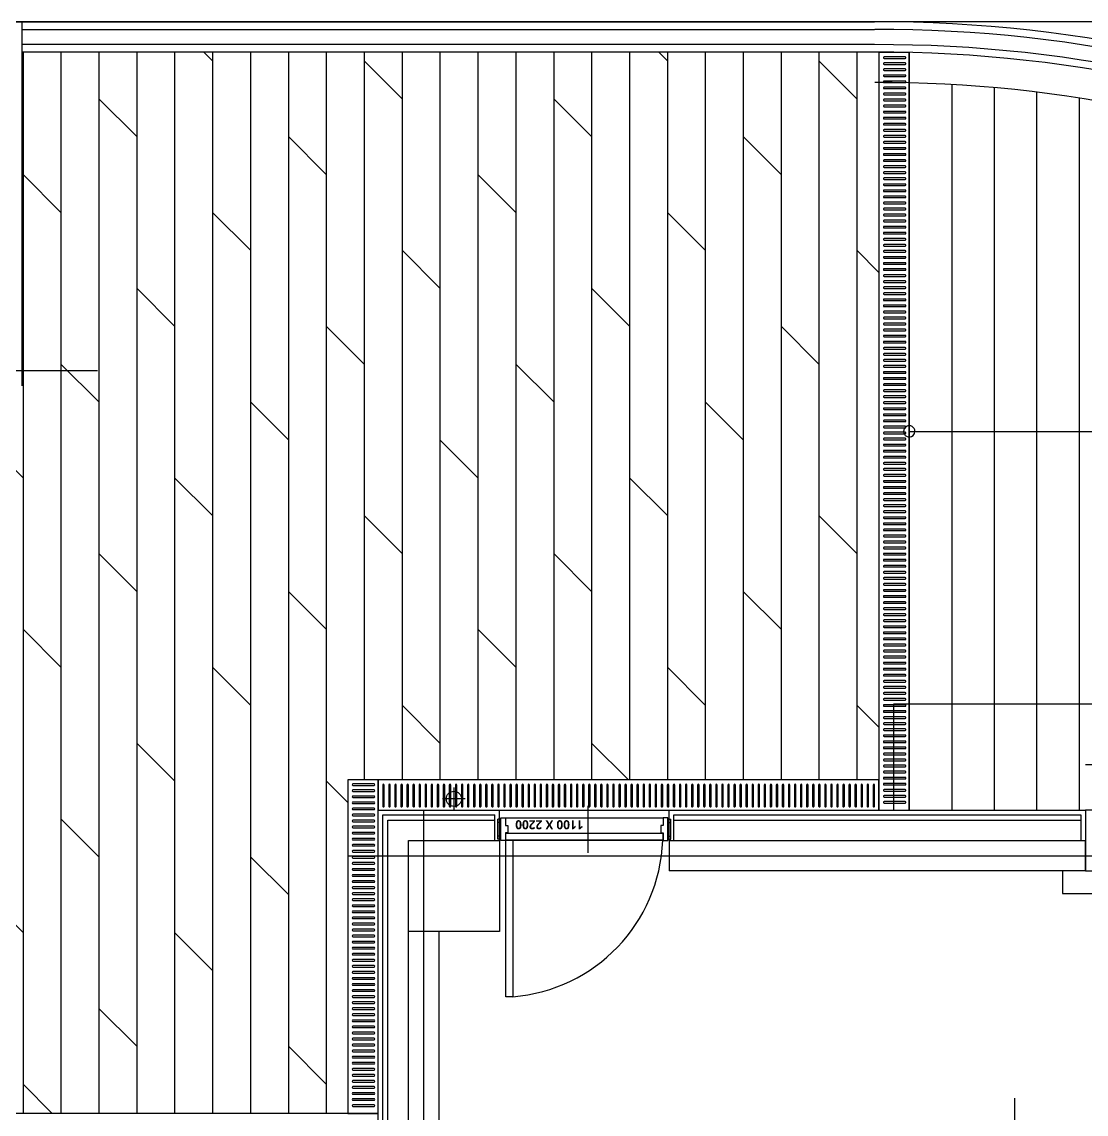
# Model space of a CAD drawing. Header units: millimetres. Extents: x 0 to 356400, y 0 to 68257.
# Drawn here: x 21798.2 to 22079, y 7029.7 to 7317.9 of the extents above; entities that cross this region are included whole.
import ezdxf
from ezdxf.enums import TextEntityAlignment as Align

# ---------------------------------------------------------------- set-up
doc = ezdxf.new("R2010")
doc.units = ezdxf.units.MM
doc.header["$LTSCALE"] = 75
doc.layers.add('8', color=8, linetype='Continuous')
doc.styles.add('SHP-나눔bo', font='')
doc.styles.get('SHP-나눔bo').set_extended_font_data('NanumGothic', bold=True)

# ---------------------------------------------------------------- blocks, each defined once
blk = doc.blocks.new('G$C7369CDF7')
at = {"layer": '8'}
for p, q in [((1230.3, 85650), (1230.3, 9550)), ((5730.3, 55550), (5730.3, 49150)), ((6730.3, 45550), (6730.3, 55050)), ((6130.3, 54050), (6130.3, 50415)), ((6430.3, 54050), (6430.3, 50415)), ((6830.3, 50415), (6830.3, 54050)), ((6980.3, 50265), (6980.3, 54050)), ((3931.5, 49253.4), (3931.5, 52893.4)), ((1732.7, 50373.4), (6430.3, 50373.4)), ((6430.3, 50415), (6630.3, 50415)), ((6430.3, 47670), (6430.3, 50415)), ((6460.3, 50385), (6630.3, 50385)), ((6460.3, 47700), (6460.3, 50385)), ((6495.3, 47700), (6495.3, 50385)), ((6630.3, 49350), (6630.3, 50415)), ((6630.3, 50415), (6830.3, 50415)), ((6830.3, 50415), (6630.3, 50415)), ((6830.3, 50415), (6830.3, 47670)), ((6830.3, 50265), (6980.3, 50265)), ((1693.8, 50093.4), (6430.3, 50093.4)), ((15030.3, 49950), (8330.3, 49950)), ((1664.2, 49813.4), (6430.3, 49813.4)), ((1643.9, 49533.4), (6430.3, 49533.4)), ((6630.3, 47670), (6630.3, 49350)), ((1432.6, 49253.4), (1430.3, 49053.4)), ((1432.6, 49253.4), (1430.3, 49053.4)), ((1432.6, 49253.4), (1430.3, 49053.4)), ((1430.3, 49053.4), (1432.6, 49253.4)), ((1432.6, 49253.4), (6430.3, 49253.4)), ((6430.3, 49253.4), (1432.6, 49253.4)), ((6430.3, 49253.4), (1432.6, 49253.4)), ((1461.1, 49226.2), (1461.1, 49087.4)), ((1471.1, 49087.4), (1471.1, 49226.2)), ((1501.1, 49226.2), (1501.1, 49087.4)), ((1511.1, 49087.4), (1511.1, 49226.2)), ((1541, 49226.2), (1541, 49087.4)), ((1551, 49087.4), (1551, 49226.2)), ((1580.9, 49226.2), (1580.9, 49087.4)), ((1590.9, 49087.4), (1590.9, 49226.2)), ((1620.9, 49226.2), (1620.9, 49087.4)), ((1630.9, 49087.4), (1630.9, 49226.2)), ((1660.8, 49226.2), (1660.8, 49087.4)), ((1670.8, 49087.4), (1670.8, 49226.2)), ((1700.8, 49226.2), (1700.8, 49087.4)), ((1710.8, 49087.4), (1710.8, 49226.2)), ((1740.7, 49226.2), (1740.7, 49087.4)), ((1750.7, 49087.4), (1750.7, 49226.2)), ((1780.6, 49226.2), (1780.6, 49087.4)), ((1790.6, 49087.4), (1790.6, 49226.2)), ((1820.6, 49226.2), (1820.6, 49087.4)), ((1830.6, 49087.4), (1830.6, 49226.2)), ((1860.5, 49226.2), (1860.5, 49087.4)), ((1870.5, 49087.4), (1870.5, 49226.2)), ((1900.4, 49226.2), (1900.4, 49087.4)), ((1910.4, 49087.4), (1910.4, 49226.2)), ((1940.4, 49226.2), (1940.4, 49087.4)), ((1950.4, 49087.4), (1950.4, 49226.2)), ((1980.3, 49226.2), (1980.3, 49087.4)), ((1990.3, 49087.4), (1990.3, 49226.2)), ((2020.2, 49226.2), (2020.2, 49087.4)), ((2030.2, 49087.4), (2030.2, 49226.2)), ((2060.2, 49226.2), (2060.2, 49087.4)), ((2070.2, 49087.4), (2070.2, 49226.2)), ((2100.1, 49226.2), (2100.1, 49087.4)), ((2110.1, 49087.4), (2110.1, 49226.2)), ((2140.1, 49226.2), (2140.1, 49087.4)), ((2150.1, 49087.4), (2150.1, 49226.2)), ((2180, 49226.2), (2180, 49087.4)), ((2190, 49087.4), (2190, 49226.2)), ((2219.9, 49226.2), (2219.9, 49087.4)), ((2229.9, 49087.4), (2229.9, 49226.2)), ((2259.9, 49226.2), (2259.9, 49087.4)), ((2269.9, 49087.4), (2269.9, 49226.2)), ((2299.8, 49226.2), (2299.8, 49087.4)), ((2309.8, 49087.4), (2309.8, 49226.2)), ((2339.7, 49226.2), (2339.7, 49087.4)), ((2349.7, 49087.4), (2349.7, 49226.2)), ((2379.7, 49226.2), (2379.7, 49087.4)), ((2389.7, 49087.4), (2389.7, 49226.2)), ((2419.6, 49226.2), (2419.6, 49087.4)), ((2429.6, 49087.4), (2429.6, 49226.2)), ((2459.6, 49226.2), (2459.6, 49087.4)), ((2469.6, 49087.4), (2469.6, 49226.2)), ((2499.5, 49226.2), (2499.5, 49087.4)), ((2509.5, 49087.4), (2509.5, 49226.2)), ((2539.4, 49226.2), (2539.4, 49087.4)), ((2549.4, 49087.4), (2549.4, 49226.2)), ((2579.4, 49226.2), (2579.4, 49087.4)), ((2589.4, 49087.4), (2589.4, 49226.2)), ((2619.3, 49226.2), (2619.3, 49087.4)), ((2629.3, 49087.4), (2629.3, 49226.2)), ((2659.2, 49226.2), (2659.2, 49087.4)), ((2669.2, 49087.4), (2669.2, 49226.2)), ((2699.2, 49226.2), (2699.2, 49087.4)), ((2709.2, 49087.4), (2709.2, 49226.2)), ((2739.1, 49226.2), (2739.1, 49087.4)), ((2749.1, 49087.4), (2749.1, 49226.2)), ((2779.1, 49226.2), (2779.1, 49087.4)), ((2789.1, 49087.4), (2789.1, 49226.2)), ((2819, 49226.2), (2819, 49087.4)), ((2829, 49087.4), (2829, 49226.2)), ((2858.9, 49226.2), (2858.9, 49087.4)), ((2868.9, 49087.4), (2868.9, 49226.2)), ((2898.9, 49226.2), (2898.9, 49087.4)), ((2908.9, 49087.4), (2908.9, 49226.2)), ((2938.8, 49226.2), (2938.8, 49087.4)), ((2948.8, 49087.4), (2948.8, 49226.2)), ((2978.7, 49226.2), (2978.7, 49087.4)), ((2988.7, 49087.4), (2988.7, 49226.2)), ((3018.7, 49226.2), (3018.7, 49087.4)), ((3028.7, 49087.4), (3028.7, 49226.2)), ((3058.6, 49226.2), (3058.6, 49087.4)), ((3068.6, 49087.4), (3068.6, 49226.2)), ((3098.5, 49226.2), (3098.5, 49087.4)), ((3108.5, 49087.4), (3108.5, 49226.2)), ((3138.5, 49226.2), (3138.5, 49087.4)), ((3148.5, 49087.4), (3148.5, 49226.2)), ((3178.4, 49226.2), (3178.4, 49087.4)), ((3188.4, 49087.4), (3188.4, 49226.2)), ((3218.4, 49226.2), (3218.4, 49087.4)), ((3228.4, 49087.4), (3228.4, 49226.2)), ((3258.3, 49226.2), (3258.3, 49087.4)), ((3268.3, 49087.4), (3268.3, 49226.2)), ((3298.2, 49226.2), (3298.2, 49087.4)), ((3308.2, 49087.4), (3308.2, 49226.2)), ((3338.2, 49226.2), (3338.2, 49087.4)), ((3348.2, 49087.4), (3348.2, 49226.2)), ((3378.1, 49226.2), (3378.1, 49087.4)), ((3388.1, 49087.4), (3388.1, 49226.2)), ((3418, 49226.2), (3418, 49087.4)), ((3428, 49087.4), (3428, 49226.2)), ((3458, 49226.2), (3458, 49087.4)), ((3468, 49087.4), (3468, 49226.2)), ((3497.9, 49226.2), (3497.9, 49087.4)), ((3507.9, 49087.4), (3507.9, 49226.2)), ((3537.9, 49226.2), (3537.9, 49087.4)), ((3547.9, 49087.4), (3547.9, 49226.2)), ((3577.8, 49226.2), (3577.8, 49087.4)), ((3587.8, 49087.4), (3587.8, 49226.2)), ((3617.7, 49226.2), (3617.7, 49087.4)), ((3627.7, 49087.4), (3627.7, 49226.2)), ((3657.7, 49226.2), (3657.7, 49087.4)), ((3667.7, 49087.4), (3667.7, 49226.2)), ((3697.6, 49226.2), (3697.6, 49087.4)), ((3707.6, 49087.4), (3707.6, 49226.2)), ((3737.5, 49226.2), (3737.5, 49087.4)), ((3747.5, 49087.4), (3747.5, 49226.2)), ((3777.5, 49226.2), (3777.5, 49087.4)), ((3787.5, 49087.4), (3787.5, 49226.2)), ((3817.4, 49226.2), (3817.4, 49087.4)), ((3827.4, 49087.4), (3827.4, 49226.2)), ((3857.3, 49226.2), (3857.3, 49087.4)), ((3867.3, 49087.4), (3867.3, 49226.2)), ((3897.3, 49226.2), (3897.3, 49087.4)), ((3907.3, 49087.4), (3907.3, 49226.2)), ((3937.2, 49226.2), (3937.2, 49087.4)), ((3947.2, 49087.4), (3947.2, 49226.2)), ((3977.2, 49226.2), (3977.2, 49087.4)), ((3987.2, 49087.4), (3987.2, 49226.2)), ((4017.1, 49226.2), (4017.1, 49087.4)), ((4027.1, 49087.4), (4027.1, 49226.2)), ((4057, 49226.2), (4057, 49087.4)), ((4067, 49087.4), (4067, 49226.2)), ((4097, 49226.2), (4097, 49087.4)), ((4107, 49087.4), (4107, 49226.2)), ((4136.9, 49226.2), (4136.9, 49087.4)), ((4146.9, 49087.4), (4146.9, 49226.2)), ((4176.8, 49226.2), (4176.8, 49087.4)), ((4186.8, 49087.4), (4186.8, 49226.2)), ((4216.8, 49226.2), (4216.8, 49087.4)), ((4226.8, 49087.4), (4226.8, 49226.2)), ((4256.7, 49226.2), (4256.7, 49087.4)), ((4266.7, 49087.4), (4266.7, 49226.2)), ((4296.7, 49226.2), (4296.7, 49087.4)), ((4306.7, 49087.4), (4306.7, 49226.2)), ((4336.6, 49226.2), (4336.6, 49087.4)), ((4346.6, 49087.4), (4346.6, 49226.2)), ((4376.5, 49226.2), (4376.5, 49087.4)), ((4386.5, 49087.4), (4386.5, 49226.2)), ((4416.5, 49226.2), (4416.5, 49087.4)), ((4426.5, 49087.4), (4426.5, 49226.2)), ((4456.4, 49226.2), (4456.4, 49087.4)), ((4466.4, 49087.4), (4466.4, 49226.2)), ((4496.3, 49226.2), (4496.3, 49087.4)), ((4506.3, 49087.4), (4506.3, 49226.2)), ((4536.3, 49226.2), (4536.3, 49087.4)), ((4546.3, 49087.4), (4546.3, 49226.2)), ((4576.2, 49226.2), (4576.2, 49087.4)), ((4586.2, 49087.4), (4586.2, 49226.2)), ((4616.2, 49226.2), (4616.2, 49087.4)), ((4626.2, 49087.4), (4626.2, 49226.2)), ((4656.1, 49226.2), (4656.1, 49087.4)), ((4666.1, 49087.4), (4666.1, 49226.2)), ((4696, 49226.2), (4696, 49087.4)), ((4706, 49087.4), (4706, 49226.2)), ((4736, 49226.2), (4736, 49087.4)), ((4746, 49087.4), (4746, 49226.2)), ((4775.9, 49226.2), (4775.9, 49087.4)), ((4785.9, 49087.4), (4785.9, 49226.2)), ((4815.8, 49226.2), (4815.8, 49087.4)), ((4825.8, 49087.4), (4825.8, 49226.2)), ((4855.8, 49226.2), (4855.8, 49087.4)), ((4865.8, 49087.4), (4865.8, 49226.2)), ((4895.7, 49226.2), (4895.7, 49087.4)), ((4905.7, 49087.4), (4905.7, 49226.2)), ((4935.6, 49226.2), (4935.6, 49087.4)), ((4945.6, 49087.4), (4945.6, 49226.2)), ((4975.6, 49226.2), (4975.6, 49087.4)), ((4985.6, 49087.4), (4985.6, 49226.2)), ((5015.5, 49226.2), (5015.5, 49087.4)), ((5025.5, 49087.4), (5025.5, 49226.2)), ((5055.5, 49226.2), (5055.5, 49087.4)), ((5065.5, 49087.4), (5065.5, 49226.2)), ((5095.4, 49226.2), (5095.4, 49087.4)), ((5105.4, 49087.4), (5105.4, 49226.2)), ((5135.3, 49226.2), (5135.3, 49087.4)), ((5145.3, 49087.4), (5145.3, 49226.2)), ((5175.3, 49226.2), (5175.3, 49087.4)), ((5185.3, 49087.4), (5185.3, 49226.2)), ((5215.2, 49226.2), (5215.2, 49087.4)), ((5225.2, 49087.4), (5225.2, 49226.2)), ((5255.1, 49226.2), (5255.1, 49087.4)), ((5265.1, 49087.4), (5265.1, 49226.2)), ((5295.1, 49226.2), (5295.1, 49087.4)), ((5305.1, 49087.4), (5305.1, 49226.2)), ((5335, 49226.2), (5335, 49087.4)), ((5345, 49087.4), (5345, 49226.2)), ((5375, 49226.2), (5375, 49087.4)), ((5385, 49087.4), (5385, 49226.2)), ((5414.9, 49226.2), (5414.9, 49087.4)), ((5424.9, 49087.4), (5424.9, 49226.2)), ((5454.8, 49226.2), (5454.8, 49087.4)), ((5464.8, 49087.4), (5464.8, 49226.2)), ((5494.8, 49226.2), (5494.8, 49087.4)), ((5504.8, 49087.4), (5504.8, 49226.2)), ((5534.7, 49226.2), (5534.7, 49087.4)), ((5544.7, 49087.4), (5544.7, 49226.2)), ((5574.6, 49226.2), (5574.6, 49087.4)), ((5584.6, 49087.4), (5584.6, 49226.2)), ((5614.6, 49226.2), (5614.6, 49087.4)), ((5624.6, 49087.4), (5624.6, 49226.2)), ((5654.5, 49226.2), (5654.5, 49087.4)), ((5664.5, 49087.4), (5664.5, 49226.2)), ((5694.4, 49226.2), (5694.4, 49087.4)), ((5704.4, 49087.4), (5704.4, 49226.2)), ((5734.4, 49226.2), (5734.4, 49087.4)), ((5744.4, 49087.4), (5744.4, 49226.2)), ((5774.3, 49226.2), (5774.3, 49087.4)), ((5784.3, 49087.4), (5784.3, 49226.2)), ((5814.3, 49226.2), (5814.3, 49087.4)), ((5824.3, 49087.4), (5824.3, 49226.2)), ((5854.2, 49226.2), (5854.2, 49087.4)), ((5864.2, 49087.4), (5864.2, 49226.2)), ((5894.1, 49226.2), (5894.1, 49087.4)), ((5904.1, 49087.4), (5904.1, 49226.2)), ((5934.1, 49226.2), (5934.1, 49087.4)), ((5944.1, 49087.4), (5944.1, 49226.2)), ((5974, 49226.2), (5974, 49087.4)), ((5984, 49087.4), (5984, 49226.2)), ((6013.9, 49226.2), (6013.9, 49087.4)), ((6023.9, 49087.4), (6023.9, 49226.2)), ((6053.9, 49226.2), (6053.9, 49087.4)), ((6063.9, 49087.4), (6063.9, 49226.2)), ((6093.8, 49226.2), (6093.8, 49087.4)), ((6103.8, 49087.4), (6103.8, 49226.2)), ((6133.8, 49226.2), (6133.8, 49087.4)), ((6143.8, 49087.4), (6143.8, 49226.2)), ((6173.7, 49226.2), (6173.7, 49087.4)), ((6183.7, 49087.4), (6183.7, 49226.2)), ((6213.6, 49226.2), (6213.6, 49087.4)), ((6223.6, 49087.4), (6223.6, 49226.2)), ((6253.6, 49226.2), (6253.6, 49087.4)), ((6263.6, 49087.4), (6263.6, 49226.2)), ((6293.5, 49226.2), (6293.5, 49087.4)), ((6303.5, 49087.4), (6303.5, 49226.2)), ((6333.4, 49226.2), (6333.4, 49087.4)), ((6343.4, 49087.4), (6343.4, 49226.2)), ((6373.4, 49226.2), (6373.4, 49087.4)), ((6383.4, 49087.4), (6383.4, 49226.2)), ((6430.3, 49053.4), (6430.3, 49253.4)), ((6430.3, 45750), (6430.3, 49253.4)), ((1431.4, 49157.8), (1431.5, 49157.8)), ((5730.3, 49150), (6430.3, 49150)), ((6430.3, 49157.8), (6431.4, 49157.8)), ((1230.3, 37950), (1230.3, 49025)), ((1280.3, 43400), (1280.3, 49025)), ((1380.3, 49025), (1380.3, 43400)), ((1430.3, 49053.4), (6230.3, 49053.4)), ((1430.3, 49053.4), (6230.3, 49053.4)), ((1430.3, 49025), (1430.3, 43400)), ((2737.1, 48907.8), (2882.7, 49053.4)), ((5737.1, 48907.8), (5882.7, 49053.4)), ((6230.3, 49053.4), (6230.3, 45750)), ((6430.3, 49053.4), (6230.3, 49053.4)), ((6230.3, 49053.4), (6430.3, 49053.4)), ((6230.3, 49053.4), (6230.3, 45550)), ((6403.1, 49024.9), (6264.3, 49024.9)), ((6264.3, 49014.9), (6403.1, 49014.9)), ((6430.3, 45750), (6430.3, 49053.4)), ((6403.1, 48984.9), (6264.3, 48984.9)), ((6264.3, 48974.9), (6403.1, 48974.9)), ((6403.1, 48945), (6264.3, 48945)), ((6264.3, 48935), (6403.1, 48935)), ((1431.4, 48907.8), (6230.3, 48907.8)), ((1487.1, 48657.8), (1737.1, 48907.8)), ((4487.1, 48657.8), (4737.1, 48907.8)), ((6403.1, 48905.1), (6264.3, 48905.1)), ((6264.3, 48895.1), (6403.1, 48895.1)), ((6403.1, 48865.1), (6264.3, 48865.1)), ((6264.3, 48855.1), (6403.1, 48855.1)), ((6430.3, 48907.8), (6431.3, 48907.8)), ((6403.1, 48825.2), (6264.3, 48825.2)), ((6264.3, 48815.2), (6403.1, 48815.2)), ((6403.1, 48785.3), (6264.3, 48785.3)), ((6264.3, 48775.3), (6403.1, 48775.3)), ((6403.1, 48745.3), (6264.3, 48745.3)), ((6264.3, 48735.3), (6403.1, 48735.3)), ((6403.1, 48705.4), (6264.3, 48705.4)), ((1431.3, 48657.8), (6230.3, 48657.8)), ((3237.1, 48407.8), (3487.1, 48657.8)), ((6264.3, 48695.4), (6403.1, 48695.4)), ((6403.1, 48665.4), (6264.3, 48665.4)), ((6264.3, 48655.4), (6403.1, 48655.4)), ((6430.3, 48657.8), (6431.3, 48657.8)), ((6403.1, 48625.5), (6264.3, 48625.5)), ((6264.3, 48615.5), (6403.1, 48615.5)), ((6403.1, 48585.6), (6264.3, 48585.6)), ((6264.3, 48575.6), (6403.1, 48575.6)), ((6430.3, 48601), (6431.2, 48601.9)), ((6403.1, 48545.6), (6264.3, 48545.6)), ((6264.3, 48535.6), (6403.1, 48535.6)), ((6403.1, 48505.7), (6264.3, 48505.7)), ((6264.3, 48495.7), (6403.1, 48495.7)), ((6403.1, 48465.8), (6264.3, 48465.8)), ((6264.3, 48455.8), (6403.1, 48455.8)), ((6403.1, 48425.8), (6264.3, 48425.8)), ((6264.3, 48415.8), (6403.1, 48415.8)), ((1431.3, 48407.8), (6230.3, 48407.8)), ((1987.1, 48157.8), (2237.1, 48407.8)), ((4987.1, 48157.8), (5237.1, 48407.8)), ((6403.1, 48385.9), (6264.3, 48385.9)), ((6264.3, 48375.9), (6403.1, 48375.9)), ((6403.1, 48345.9), (6264.3, 48345.9)), ((6430.3, 48407.8), (6431.2, 48407.8)), ((6264.3, 48335.9), (6403.1, 48335.9)), ((6403.1, 48306), (6264.3, 48306)), ((6264.3, 48296), (6403.1, 48296)), ((6403.1, 48266.1), (6264.3, 48266.1)), ((6264.3, 48256.1), (6403.1, 48256.1)), ((6403.1, 48226.1), (6264.3, 48226.1)), ((6264.3, 48216.1), (6403.1, 48216.1)), ((1431.2, 48157.8), (6230.3, 48157.8)), ((3737.1, 47907.8), (3987.1, 48157.8)), ((6403.1, 48186.2), (6264.3, 48186.2)), ((6264.3, 48176.2), (6403.1, 48176.2)), ((6403.1, 48146.3), (6264.3, 48146.3)), ((6264.3, 48136.3), (6403.1, 48136.3)), ((6430.3, 48157.8), (6431.1, 48157.8)), ((6403.1, 48106.3), (6264.3, 48106.3)), ((6264.3, 48096.3), (6403.1, 48096.3)), ((6403.1, 48066.4), (6264.3, 48066.4)), ((6264.3, 48056.4), (6403.1, 48056.4)), ((6403.1, 48026.4), (6264.3, 48026.4)), ((6264.3, 48016.4), (6403.1, 48016.4)), ((6403.1, 47986.5), (6264.3, 47986.5)), ((6264.3, 47976.5), (6403.1, 47976.5)), ((6403.1, 47946.6), (6264.3, 47946.6)), ((6264.3, 47936.6), (6403.1, 47936.6)), ((1431.2, 47907.8), (6230.3, 47907.8)), ((2487.1, 47657.8), (2737.1, 47907.8)), ((5487.1, 47657.8), (5737.1, 47907.8)), ((6403.1, 47906.6), (6264.3, 47906.6)), ((6264.3, 47896.6), (6403.1, 47896.6)), ((6403.1, 47866.7), (6264.3, 47866.7)), ((6264.3, 47856.7), (6403.1, 47856.7)), ((6430.3, 47907.8), (6431, 47907.8)), ((6403.1, 47826.8), (6264.3, 47826.8)), ((6264.3, 47816.8), (6403.1, 47816.8)), ((6403.1, 47786.8), (6264.3, 47786.8)), ((6264.3, 47776.8), (6403.1, 47776.8)), ((6403.1, 47746.9), (6264.3, 47746.9)), ((6264.3, 47736.9), (6403.1, 47736.9)), ((6403.1, 47707), (6264.3, 47707)), ((6264.3, 47697), (6403.1, 47697)), ((6630.3, 47700), (6460.3, 47700)), ((1431.1, 47657.8), (6230.3, 47657.8)), ((1431.1, 47601.8), (1487.1, 47657.8)), ((4237.1, 47407.8), (4487.1, 47657.8)), ((6403.1, 47667), (6264.3, 47667)), ((6264.3, 47657), (6403.1, 47657)), ((6403.1, 47627.1), (6264.3, 47627.1)), ((6630.3, 47670), (6430.3, 47670)), ((6430.3, 47657.8), (6430.9, 47657.8)), ((6500.3, 47660), (6480.3, 47660)), ((6480.3, 47660), (6480.3, 47630)), ((6480.3, 46590), (6480.3, 47630)), ((6480.3, 47630), (6530.3, 47630)), ((6620.3, 47680), (6490.3, 47680)), ((6490.3, 47660), (6490.3, 47680)), ((6620.3, 47670), (6490.3, 47670)), ((6620.3, 47660), (6490.3, 47660)), ((6510.3, 47660), (6510.3, 47680)), ((6530.3, 47630), (6530.3, 47615)), ((6580.3, 47615), (6580.3, 47630)), ((6580.3, 47630), (6630.3, 47630)), ((6582.3, 46593), (6582.3, 47627)), ((6582.3, 47627), (6627.3, 47627)), ((6600.3, 47660), (6600.3, 47680)), ((6630.3, 47660), (6610.3, 47660)), ((6620.3, 47660), (6620.3, 47680)), ((6627.3, 47627), (6627.3, 46593)), ((6630.3, 47670), (6830.3, 47670)), ((6630.3, 47630), (6630.3, 47660)), ((6630.3, 47630), (6630.3, 46590)), ((6264.3, 47617.1), (6403.1, 47617.1)), ((6403.1, 47587.1), (6264.3, 47587.1)), ((6264.3, 47577.1), (6403.1, 47577.1)), ((6530.3, 47615), (6580.3, 47615)), ((6403.1, 47547.2), (6264.3, 47547.2)), ((6264.3, 47537.2), (6403.1, 47537.2)), ((6403.1, 47507.3), (6264.3, 47507.3)), ((6264.3, 47497.3), (6403.1, 47497.3)), ((1431.1, 47407.8), (6230.3, 47407.8)), ((2987.1, 47157.8), (3237.1, 47407.8)), ((6403.1, 47467.3), (6264.3, 47467.3)), ((6264.3, 47457.3), (6403.1, 47457.3)), ((6403.1, 47427.4), (6264.3, 47427.4)), ((6264.3, 47417.4), (6403.1, 47417.4)), ((6430.3, 47407.8), (6430.8, 47407.8)), ((5987.1, 47157.8), (6230.3, 47401)), ((6403.1, 47387.5), (6264.3, 47387.5)), ((6264.3, 47377.5), (6403.1, 47377.5)), ((6403.1, 47347.5), (6264.3, 47347.5)), ((6264.3, 47337.5), (6403.1, 47337.5)), ((6403.1, 47307.6), (6264.3, 47307.6)), ((6264.3, 47297.6), (6403.1, 47297.6)), ((6403.1, 47267.6), (6264.3, 47267.6)), ((6264.3, 47257.6), (6403.1, 47257.6)), ((6403.1, 47227.7), (6264.3, 47227.7)), ((6264.3, 47217.7), (6403.1, 47217.7)), ((1431, 47157.8), (6230.3, 47157.8)), ((1737.1, 46907.8), (1987.1, 47157.8)), ((4737.1, 46907.8), (4987.1, 47157.8)), ((6403.1, 47187.8), (6264.3, 47187.8)), ((6264.3, 47177.8), (6403.1, 47177.8)), ((6403.1, 47147.8), (6264.3, 47147.8)), ((6264.3, 47137.8), (6403.1, 47137.8)), ((6710.3, 47135), (6400.3, 47135)), ((6430.3, 47157.8), (6430.8, 47157.8)), ((6403.1, 47107.9), (6264.3, 47107.9)), ((6264.3, 47097.9), (6403.1, 47097.9)), ((6403.1, 47068), (6264.3, 47068)), ((6264.3, 47058), (6403.1, 47058)), ((6403.1, 47028), (6264.3, 47028)), ((6264.3, 47018), (6403.1, 47018)), ((6403.1, 46988.1), (6264.3, 46988.1)), ((6264.3, 46978.1), (6403.1, 46978.1)), ((1431, 46907.8), (6230.3, 46907.8)), ((3487.1, 46657.8), (3737.1, 46907.8)), ((6403.1, 46948.2), (6264.3, 46948.2)), ((6264.3, 46938.2), (6403.1, 46938.2)), ((6403.1, 46908.2), (6264.3, 46908.2)), ((6430.3, 46907.8), (6430.7, 46907.8)), ((6264.3, 46898.2), (6403.1, 46898.2)), ((6403.1, 46868.3), (6264.3, 46868.3)), ((6264.3, 46858.3), (6403.1, 46858.3)), ((6403.1, 46828.3), (6264.3, 46828.3)), ((6264.3, 46818.3), (6403.1, 46818.3)), ((6403.1, 46788.4), (6264.3, 46788.4)), ((6264.3, 46778.4), (6403.1, 46778.4)), ((6403.1, 46748.5), (6264.3, 46748.5)), ((6264.3, 46738.5), (6403.1, 46738.5)), ((6403.1, 46708.5), (6264.3, 46708.5)), ((6264.3, 46698.5), (6403.1, 46698.5)), ((1430.9, 46657.8), (6230.3, 46657.8)), ((2237.1, 46407.8), (2487.1, 46657.8)), ((5237.1, 46407.8), (5487.1, 46657.8)), ((6403.1, 46668.6), (6264.3, 46668.6)), ((6264.3, 46658.6), (6403.1, 46658.6)), ((6403.1, 46628.7), (6264.3, 46628.7)), ((6264.3, 46618.7), (6403.1, 46618.7)), ((6430.3, 46657.8), (6430.6, 46657.8)), ((6627.3, 46593), (6627.3, 46638)), ((6627.3, 46638), (7661.3, 46638)), ((7661.3, 46638), (7661.3, 46593)), ((6403.1, 46588.7), (6264.3, 46588.7)), ((6264.3, 46578.7), (6403.1, 46578.7)), ((6403.1, 46548.8), (6264.3, 46548.8)), ((6430.3, 45750), (6430.3, 46550)), ((6630.3, 46550), (6430.3, 46550)), ((6480.3, 46560), (6480.3, 46590)), ((6480.3, 46590), (6530.3, 46590)), ((6500.3, 46560), (6480.3, 46560)), ((6490.3, 46560), (6490.3, 46540)), ((6620.3, 46560), (6490.3, 46560)), ((6620.3, 46550), (6490.3, 46550)), ((6510.3, 46560), (6510.3, 46540)), ((6530.3, 46590), (6530.3, 46605)), ((6530.3, 46605), (6580.3, 46605)), ((6580.3, 46605), (6580.3, 46590)), ((6580.3, 46590), (6630.3, 46590)), ((6627.3, 46593), (6582.3, 46593)), ((6600.3, 46560), (6600.3, 46540)), ((6630.3, 46560), (6610.3, 46560)), ((6620.3, 46560), (6620.3, 46540)), ((7661.3, 46593), (6627.3, 46593)), ((6630.3, 46590), (6630.3, 46560)), ((6630.3, 46550), (7230.3, 46550)), ((6630.3, 45950), (6630.3, 46550)), ((7230.3, 46550), (7230.3, 45950)), ((6264.3, 46538.8), (6403.1, 46538.8)), ((6403.1, 46508.8), (6264.3, 46508.8)), ((6264.3, 46498.8), (6403.1, 46498.8)), ((6460.3, 45780), (6460.3, 46520)), ((6630.3, 46520), (6460.3, 46520)), ((6620.3, 46540), (6490.3, 46540)), ((6495.3, 45815), (6495.3, 46520)), ((1430.9, 46407.8), (6230.3, 46407.8)), ((3987.1, 46157.8), (4237.1, 46407.8)), ((6403.1, 46468.9), (6264.3, 46468.9)), ((6264.3, 46458.9), (6403.1, 46458.9)), ((6403.1, 46429), (6264.3, 46429)), ((6264.3, 46419), (6403.1, 46419)), ((6430.3, 46407.8), (6430.5, 46407.8)), ((6403.1, 46389), (6264.3, 46389)), ((6264.3, 46379), (6403.1, 46379)), ((6403.1, 46349.1), (6264.3, 46349.1)), ((6264.3, 46339.1), (6403.1, 46339.1)), ((6403.1, 46309.2), (6264.3, 46309.2)), ((6264.3, 46299.2), (6403.1, 46299.2)), ((6403.1, 46269.2), (6264.3, 46269.2)), ((6264.3, 46259.2), (6403.1, 46259.2)), ((6355.3, 46325), (6355.3, 46175)), ((6403.1, 46229.3), (6264.3, 46229.3)), ((6264.3, 46219.3), (6403.1, 46219.3)), ((6403.1, 46189.3), (6264.3, 46189.3)), ((6280.3, 46250), (6430.3, 46250)), ((1430.8, 46157.8), (6230.3, 46157.8)), ((2737.1, 45907.8), (2987.1, 46157.8)), ((5737.1, 45907.8), (5987.1, 46157.8)), ((6264.3, 46179.3), (6403.1, 46179.3)), ((6403.1, 46149.4), (6264.3, 46149.4)), ((6264.3, 46139.4), (6403.1, 46139.4)), ((6430.3, 46157.8), (6430.4, 46157.8)), ((7230.3, 46150), (14130.3, 46150)), ((6403.1, 46109.5), (6264.3, 46109.5)), ((6264.3, 46099.5), (6403.1, 46099.5)), ((6403.1, 46069.5), (6264.3, 46069.5)), ((6264.3, 46059.5), (6403.1, 46059.5)), ((6430.3, 46050), (15030.3, 46050)), ((6403.1, 46029.6), (6264.3, 46029.6)), ((6264.3, 46019.6), (6403.1, 46019.6)), ((6403.1, 45989.7), (6264.3, 45989.7)), ((6264.3, 45979.7), (6403.1, 45979.7)), ((1430.8, 45907.8), (6230.3, 45907.8)), ((1487.1, 45657.8), (1737.1, 45907.8)), ((4487.1, 45657.8), (4737.1, 45907.8)), ((6403.1, 45949.7), (6264.3, 45949.7)), ((6264.3, 45939.7), (6403.1, 45939.7)), ((6403.1, 45909.8), (6264.3, 45909.8)), ((6264.3, 45899.8), (6403.1, 45899.8)), ((6430.3, 45907.8), (6430.3, 45907.8)), ((7230.3, 45950), (6630.3, 45950)), ((14130.3, 45950), (7230.3, 45950)), ((6403.1, 45869.9), (6264.3, 45869.9)), ((6264.3, 45859.9), (6403.1, 45859.9)), ((6403.1, 45829.9), (6264.3, 45829.9)), ((6230.3, 45750), (6230.3, 45550)), ((6430.3, 45750), (6230.3, 45750)), ((6230.3, 45750), (6430.3, 45750)), ((6264.3, 45819.9), (6403.1, 45819.9)), ((6403.1, 45790), (6264.3, 45790)), ((6264.3, 45780), (6403.1, 45780)), ((7430.3, 45750), (6430.3, 45750)), ((8430.3, 45750), (6430.3, 45750)), ((8630.3, 45750), (6430.3, 45750)), ((7400.3, 45780), (6460.3, 45780)), ((7365.3, 45815), (6495.3, 45815)), ((9980.3, 45815), (7365.3, 45815)), ((9980.3, 45780), (7400.3, 45780)), ((9980.3, 45750), (7430.3, 45750)), ((8630.3, 45750), (8430.3, 45750)), ((8430.3, 45750), (8430.3, 45550)), ((8430.3, 45550), (8430.3, 45750)), ((6256.7, 45722.8), (6256.7, 45584)), ((6266.7, 45584), (6266.7, 45722.8)), ((6296.7, 45722.8), (6296.7, 45584)), ((6306.7, 45584), (6306.7, 45722.8)), ((6336.6, 45722.8), (6336.6, 45584)), ((6346.6, 45584), (6346.6, 45722.8)), ((6376.5, 45722.8), (6376.5, 45584)), ((6386.5, 45584), (6386.5, 45722.8)), ((6416.5, 45722.8), (6416.5, 45584)), ((6426.5, 45584), (6426.5, 45722.8)), ((6456.4, 45722.8), (6456.4, 45584)), ((6466.4, 45584), (6466.4, 45722.8)), ((6496.3, 45722.8), (6496.3, 45584)), ((6506.3, 45584), (6506.3, 45722.8)), ((6536.3, 45722.8), (6536.3, 45584)), ((6546.3, 45584), (6546.3, 45722.8)), ((6576.2, 45722.8), (6576.2, 45584)), ((6586.2, 45584), (6586.2, 45722.8)), ((6616.2, 45722.8), (6616.2, 45584)), ((6626.2, 45584), (6626.2, 45722.8)), ((6656.1, 45722.8), (6656.1, 45584)), ((6666.1, 45584), (6666.1, 45722.8)), ((6696, 45722.8), (6696, 45584)), ((6706, 45584), (6706, 45722.8)), ((6736, 45722.8), (6736, 45584)), ((6746, 45584), (6746, 45722.8)), ((6775.9, 45722.8), (6775.9, 45584)), ((6785.9, 45584), (6785.9, 45722.8)), ((6815.8, 45722.8), (6815.8, 45584)), ((6825.8, 45584), (6825.8, 45722.8)), ((6855.8, 45722.8), (6855.8, 45584)), ((6865.8, 45584), (6865.8, 45722.8)), ((6895.7, 45722.8), (6895.7, 45584)), ((6905.7, 45584), (6905.7, 45722.8)), ((6935.6, 45722.8), (6935.6, 45584)), ((6945.6, 45584), (6945.6, 45722.8)), ((6975.6, 45722.8), (6975.6, 45584)), ((6985.6, 45584), (6985.6, 45722.8)), ((7015.5, 45722.8), (7015.5, 45584)), ((7025.5, 45584), (7025.5, 45722.8)), ((7055.5, 45722.8), (7055.5, 45584)), ((7065.5, 45584), (7065.5, 45722.8)), ((7095.4, 45722.8), (7095.4, 45584)), ((7105.4, 45584), (7105.4, 45722.8)), ((7135.3, 45722.8), (7135.3, 45584)), ((7145.3, 45584), (7145.3, 45722.8)), ((7175.3, 45722.8), (7175.3, 45584)), ((7185.3, 45584), (7185.3, 45722.8)), ((7215.2, 45722.8), (7215.2, 45584)), ((7225.2, 45584), (7225.2, 45722.8)), ((7255.1, 45722.8), (7255.1, 45584)), ((7265.1, 45584), (7265.1, 45722.8)), ((7295.1, 45722.8), (7295.1, 45584)), ((7305.1, 45584), (7305.1, 45722.8)), ((7335, 45722.8), (7335, 45584)), ((7345, 45584), (7345, 45722.8)), ((7375, 45722.8), (7375, 45584)), ((7385, 45584), (7385, 45722.8)), ((7414.9, 45722.8), (7414.9, 45584)), ((7424.9, 45584), (7424.9, 45722.8)), ((7454.8, 45722.8), (7454.8, 45584)), ((7464.8, 45584), (7464.8, 45722.8)), ((7494.8, 45722.8), (7494.8, 45584)), ((7504.8, 45584), (7504.8, 45722.8)), ((7534.7, 45722.8), (7534.7, 45584)), ((7544.7, 45584), (7544.7, 45722.8)), ((7574.6, 45722.8), (7574.6, 45584)), ((7584.6, 45584), (7584.6, 45722.8)), ((7614.6, 45722.8), (7614.6, 45584)), ((7624.6, 45584), (7624.6, 45722.8)), ((7654.5, 45722.8), (7654.5, 45584)), ((7664.5, 45584), (7664.5, 45722.8)), ((7694.4, 45722.8), (7694.4, 45584)), ((7704.4, 45584), (7704.4, 45722.8)), ((7734.4, 45722.8), (7734.4, 45584)), ((7744.4, 45584), (7744.4, 45722.8)), ((7774.3, 45722.8), (7774.3, 45584)), ((7784.3, 45584), (7784.3, 45722.8)), ((7814.3, 45722.8), (7814.3, 45584)), ((7824.3, 45584), (7824.3, 45722.8)), ((7854.2, 45722.8), (7854.2, 45584)), ((7864.2, 45584), (7864.2, 45722.8)), ((7894.1, 45722.8), (7894.1, 45584)), ((7904.1, 45584), (7904.1, 45722.8)), ((7934.1, 45722.8), (7934.1, 45584)), ((7944.1, 45584), (7944.1, 45722.8)), ((7974, 45722.8), (7974, 45584)), ((7984, 45584), (7984, 45722.8)), ((8013.9, 45722.8), (8013.9, 45584)), ((8023.9, 45584), (8023.9, 45722.8)), ((8053.9, 45722.8), (8053.9, 45584)), ((8063.9, 45584), (8063.9, 45722.8)), ((8093.8, 45722.8), (8093.8, 45584)), ((8103.8, 45584), (8103.8, 45722.8)), ((8133.8, 45722.8), (8133.8, 45584)), ((8143.8, 45584), (8143.8, 45722.8)), ((8173.7, 45722.8), (8173.7, 45584)), ((8183.7, 45584), (8183.7, 45722.8)), ((8213.6, 45722.8), (8213.6, 45584)), ((8223.6, 45584), (8223.6, 45722.8)), ((8253.6, 45722.8), (8253.6, 45584)), ((8263.6, 45584), (8263.6, 45722.8)), ((8293.5, 45722.8), (8293.5, 45584)), ((8303.5, 45584), (8303.5, 45722.8)), ((8333.4, 45722.8), (8333.4, 45584)), ((8343.4, 45584), (8343.4, 45722.8)), ((8373.4, 45722.8), (8373.4, 45584)), ((8383.4, 45584), (8383.4, 45722.8)), ((1430.7, 45657.8), (6230.3, 45657.8)), ((3237.1, 45407.8), (3487.1, 45657.8)), ((6230.3, 45550), (8430.3, 45550)), ((6230.3, 45550), (8430.3, 45550)), ((6237.1, 45407.8), (6379.3, 45550)), ((8430.3, 45550), (8430.3, 37950)), ((8430.3, 45550), (8430.3, 37950)), ((1430.7, 45407.8), (8430.3, 45407.8)), ((1987.1, 45157.8), (2237.1, 45407.8)), ((4987.1, 45157.8), (5237.1, 45407.8)), ((7987.1, 45157.8), (8237.1, 45407.8)), ((1430.6, 45157.8), (8430.3, 45157.8)), ((3737.1, 44907.8), (3987.1, 45157.8)), ((6737.1, 44907.8), (6987.1, 45157.8)), ((1430.6, 44907.8), (8430.3, 44907.8)), ((2487.1, 44657.8), (2737.1, 44907.8)), ((5487.1, 44657.8), (5737.1, 44907.8)), ((1430.5, 44657.8), (8430.3, 44657.8)), ((1430.5, 44601.2), (1487.1, 44657.8)), ((4237.1, 44407.8), (4487.1, 44657.8)), ((7237.1, 44407.8), (7487.1, 44657.8)), ((1430.5, 44407.8), (8430.3, 44407.8)), ((2987.1, 44157.8), (3237.1, 44407.8)), ((5987.1, 44157.8), (6237.1, 44407.8)), ((1430.4, 44157.8), (8430.3, 44157.8)), ((1737.1, 43907.8), (1987.1, 44157.8)), ((4737.1, 43907.8), (4987.1, 44157.8)), ((7737.1, 43907.8), (7987.1, 44157.8)), ((1430.4, 43907.8), (8430.3, 43907.8)), ((3487.1, 43657.8), (3737.1, 43907.8)), ((3530.3, 39950), (3530.3, 43900)), ((6487.1, 43657.8), (6737.1, 43907.8)), ((1430.3, 43657.8), (8430.3, 43657.8)), ((2237.1, 43407.8), (2487.1, 43657.8)), ((5237.1, 43407.8), (5487.1, 43657.8)), ((8237.1, 43407.8), (8430.3, 43601)), ((1230.3, 43400), (3630.3, 43400)), ((1230.3, 40450), (1230.3, 43400)), ((1430.3, 43407.8), (8430.3, 43407.8)), ((3987.1, 43157.8), (4237.1, 43407.8)), ((6987.1, 43157.8), (7237.1, 43407.8))]:
    blk.add_line(p, q, dxfattribs=at)
blk.add_circle((6355.3, 46250), 50, dxfattribs=at)
for centre, radius, start, end in [((10230.3, 49050), 9000, 154.10353, 180.15916), ((10230.3, 49050), 8950, 154.42362, 180.15916), ((10230.3, 49050), 8800, 154.10353, 180.16277), ((10230.3, 49050), 8850, 154.42723, 180.16277), ((10230.3, 49050), 8600, 155.52191, 180.16277), ((3931.5, 49253.4), 37.5, 90.00002, 270.00002), ((3931.5, 49253.4), 37.5, 270.00002, 90.00002), ((1466.1, 49226.2), 5, 0, 180), ((1506.1, 49226.2), 5, 0, 180), ((1546, 49226.2), 5, 0, 180), ((1585.9, 49226.2), 5, 0, 180), ((1625.9, 49226.2), 5, 0, 180), ((1665.8, 49226.2), 5, 0, 180), ((1705.8, 49226.2), 5, 0, 180), ((1745.7, 49226.2), 5, 0, 180), ((1785.6, 49226.2), 5, 0, 180), ((1825.6, 49226.2), 5, 0, 180), ((1865.5, 49226.2), 5, 0, 180), ((1905.4, 49226.2), 5, 0, 180), ((1945.4, 49226.2), 5, 0, 180), ((1985.3, 49226.2), 5, 0, 180), ((2025.2, 49226.2), 5, 0, 180), ((2065.2, 49226.2), 5, 0, 180), ((2105.1, 49226.2), 5, 0, 180), ((2145.1, 49226.2), 5, 0, 180), ((2185, 49226.2), 5, 0, 180), ((2224.9, 49226.2), 5, 0, 180), ((2264.9, 49226.2), 5, 0, 180), ((2304.8, 49226.2), 5, 0, 180), ((2344.7, 49226.2), 5, 0, 180), ((2384.7, 49226.2), 5, 0, 180), ((2424.6, 49226.2), 5, 0, 180), ((2464.6, 49226.2), 5, 0, 180), ((2504.5, 49226.2), 5, 0, 180), ((2544.4, 49226.2), 5, 0, 180), ((2584.4, 49226.2), 5, 0, 180), ((2624.3, 49226.2), 5, 0, 180), ((2664.2, 49226.2), 5, 0, 180), ((2704.2, 49226.2), 5, 0, 180), ((2744.1, 49226.2), 5, 0, 180), ((2784.1, 49226.2), 5, 0, 180), ((2824, 49226.2), 5, 0, 180), ((2863.9, 49226.2), 5, 0, 180), ((2903.9, 49226.2), 5, 0, 180), ((2943.8, 49226.2), 5, 0, 180), ((2983.7, 49226.2), 5, 0, 180), ((3023.7, 49226.2), 5, 0, 180), ((3063.6, 49226.2), 5, 0, 180), ((3103.5, 49226.2), 5, 0, 180), ((3143.5, 49226.2), 5, 0, 180), ((3183.4, 49226.2), 5, 0, 180), ((3223.4, 49226.2), 5, 0, 180), ((3263.3, 49226.2), 5, 0, 180), ((3303.2, 49226.2), 5, 0, 180), ((3343.2, 49226.2), 5, 0, 180), ((3383.1, 49226.2), 5, 0, 180), ((3423, 49226.2), 5, 0, 180), ((3463, 49226.2), 5, 0, 180), ((3502.9, 49226.2), 5, 0, 180), ((3542.9, 49226.2), 5, 0, 180), ((3582.8, 49226.2), 5, 0, 180), ((3622.7, 49226.2), 5, 0, 180), ((3662.7, 49226.2), 5, 0, 180), ((3702.6, 49226.2), 5, 0, 180), ((3742.5, 49226.2), 5, 0, 180), ((3782.5, 49226.2), 5, 0, 180), ((3822.4, 49226.2), 5, 0, 180), ((3862.3, 49226.2), 5, 0, 180), ((3902.3, 49226.2), 5, 0, 180), ((3942.2, 49226.2), 5, 0, 180), ((3982.2, 49226.2), 5, 0, 180), ((4022.1, 49226.2), 5, 0, 180), ((4062, 49226.2), 5, 0, 180), ((4102, 49226.2), 5, 0, 180), ((4141.9, 49226.2), 5, 0, 180), ((4181.8, 49226.2), 5, 0, 180), ((4221.8, 49226.2), 5, 0, 180), ((4261.7, 49226.2), 5, 0, 180), ((4301.7, 49226.2), 5, 0, 180), ((4341.6, 49226.2), 5, 0, 180), ((4381.5, 49226.2), 5, 0, 180), ((4421.5, 49226.2), 5, 0, 180), ((4461.4, 49226.2), 5, 0, 180), ((4501.3, 49226.2), 5, 0, 180), ((4541.3, 49226.2), 5, 0, 180), ((4581.2, 49226.2), 5, 0, 180), ((4621.2, 49226.2), 5, 0, 180), ((4661.1, 49226.2), 5, 0, 180), ((4701, 49226.2), 5, 0, 180), ((4741, 49226.2), 5, 0, 180), ((4780.9, 49226.2), 5, 0, 180), ((4820.8, 49226.2), 5, 0, 180), ((4860.8, 49226.2), 5, 0, 180), ((4900.7, 49226.2), 5, 0, 180), ((4940.6, 49226.2), 5, 0, 180), ((4980.6, 49226.2), 5, 0, 180), ((5020.5, 49226.2), 5, 0, 180), ((5060.5, 49226.2), 5, 0, 180), ((5100.4, 49226.2), 5, 0, 180), ((5140.3, 49226.2), 5, 0, 180), ((5180.3, 49226.2), 5, 0, 180), ((5220.2, 49226.2), 5, 0, 180), ((5260.1, 49226.2), 5, 0, 180), ((5300.1, 49226.2), 5, 0, 180), ((5340, 49226.2), 5, 0, 180), ((5380, 49226.2), 5, 0, 180), ((5419.9, 49226.2), 5, 0, 180), ((5459.8, 49226.2), 5, 0, 180), ((5499.8, 49226.2), 5, 0, 180), ((5539.7, 49226.2), 5, 0, 180), ((5579.6, 49226.2), 5, 0, 180), ((5619.6, 49226.2), 5, 0, 180), ((5659.5, 49226.2), 5, 0, 180), ((5699.4, 49226.2), 5, 0, 180), ((5739.4, 49226.2), 5, 0, 180), ((5779.3, 49226.2), 5, 0, 180), ((5819.3, 49226.2), 5, 0, 180), ((5859.2, 49226.2), 5, 0, 180), ((5899.1, 49226.2), 5, 0, 180), ((5939.1, 49226.2), 5, 0, 180), ((5979, 49226.2), 5, 0, 180), ((6018.9, 49226.2), 5, 0, 180), ((6058.9, 49226.2), 5, 0, 180), ((6098.8, 49226.2), 5, 0, 180), ((6138.8, 49226.2), 5, 0, 180), ((6178.7, 49226.2), 5, 0, 180), ((6218.6, 49226.2), 5, 0, 180), ((6258.6, 49226.2), 5, 0, 180), ((6298.5, 49226.2), 5, 0, 180), ((6338.4, 49226.2), 5, 0, 180), ((6378.4, 49226.2), 5, 0, 180), ((1466.1, 49087.4), 5, 180, 0), ((1506.1, 49087.4), 5, 180, 0), ((1546, 49087.4), 5, 180, 0), ((1585.9, 49087.4), 5, 180, 0), ((1625.9, 49087.4), 5, 180, 0), ((1665.8, 49087.4), 5, 180, 0), ((1705.8, 49087.4), 5, 180, 0), ((1745.7, 49087.4), 5, 180, 0), ((1785.6, 49087.4), 5, 180, 0), ((1825.6, 49087.4), 5, 180, 0), ((1865.5, 49087.4), 5, 180, 0), ((1905.4, 49087.4), 5, 180, 0), ((1945.4, 49087.4), 5, 180, 0), ((1985.3, 49087.4), 5, 180, 0), ((2025.2, 49087.4), 5, 180, 0), ((2065.2, 49087.4), 5, 180, 0), ((2105.1, 49087.4), 5, 180, 0), ((2145.1, 49087.4), 5, 180, 0), ((2185, 49087.4), 5, 180, 0), ((2224.9, 49087.4), 5, 180, 0), ((2264.9, 49087.4), 5, 180, 0), ((2304.8, 49087.4), 5, 180, 0), ((2344.7, 49087.4), 5, 180, 0), ((2384.7, 49087.4), 5, 180, 0), ((2424.6, 49087.4), 5, 180, 0), ((2464.6, 49087.4), 5, 180, 0), ((2504.5, 49087.4), 5, 180, 0), ((2544.4, 49087.4), 5, 180, 0), ((2584.4, 49087.4), 5, 180, 0), ((2624.3, 49087.4), 5, 180, 0), ((2664.2, 49087.4), 5, 180, 0), ((2704.2, 49087.4), 5, 180, 0), ((2744.1, 49087.4), 5, 180, 0), ((2784.1, 49087.4), 5, 180, 0), ((2824, 49087.4), 5, 180, 0), ((2863.9, 49087.4), 5, 180, 0), ((2903.9, 49087.4), 5, 180, 0), ((2943.8, 49087.4), 5, 180, 0), ((2983.7, 49087.4), 5, 180, 0), ((3023.7, 49087.4), 5, 180, 0), ((3063.6, 49087.4), 5, 180, 0), ((3103.5, 49087.4), 5, 180, 0), ((3143.5, 49087.4), 5, 180, 0), ((3183.4, 49087.4), 5, 180, 0), ((3223.4, 49087.4), 5, 180, 0), ((3263.3, 49087.4), 5, 180, 0), ((3303.2, 49087.4), 5, 180, 0), ((3343.2, 49087.4), 5, 180, 0), ((3383.1, 49087.4), 5, 180, 0), ((3423, 49087.4), 5, 180, 0), ((3463, 49087.4), 5, 180, 0), ((3502.9, 49087.4), 5, 180, 0), ((3542.9, 49087.4), 5, 180, 0), ((3582.8, 49087.4), 5, 180, 0), ((3622.7, 49087.4), 5, 180, 0), ((3662.7, 49087.4), 5, 180, 0), ((3702.6, 49087.4), 5, 180, 0), ((3742.5, 49087.4), 5, 180, 0), ((3782.5, 49087.4), 5, 180, 0), ((3822.4, 49087.4), 5, 180, 0), ((3862.3, 49087.4), 5, 180, 0), ((3902.3, 49087.4), 5, 180, 0), ((3942.2, 49087.4), 5, 180, 0), ((3982.2, 49087.4), 5, 180, 0), ((4022.1, 49087.4), 5, 180, 0), ((4062, 49087.4), 5, 180, 0), ((4102, 49087.4), 5, 180, 0), ((4141.9, 49087.4), 5, 180, 0), ((4181.8, 49087.4), 5, 180, 0), ((4221.8, 49087.4), 5, 180, 0), ((4261.7, 49087.4), 5, 180, 0), ((4301.7, 49087.4), 5, 180, 0), ((4341.6, 49087.4), 5, 180, 0), ((4381.5, 49087.4), 5, 180, 0), ((4421.5, 49087.4), 5, 180, 0), ((4461.4, 49087.4), 5, 180, 0), ((4501.3, 49087.4), 5, 180, 0), ((4541.3, 49087.4), 5, 180, 0), ((4581.2, 49087.4), 5, 180, 0), ((4621.2, 49087.4), 5, 180, 0), ((4661.1, 49087.4), 5, 180, 0), ((4701, 49087.4), 5, 180, 0), ((4741, 49087.4), 5, 180, 0), ((4780.9, 49087.4), 5, 180, 0), ((4820.8, 49087.4), 5, 180, 0), ((4860.8, 49087.4), 5, 180, 0), ((4900.7, 49087.4), 5, 180, 0), ((4940.6, 49087.4), 5, 180, 0), ((4980.6, 49087.4), 5, 180, 0), ((5020.5, 49087.4), 5, 180, 0), ((5060.5, 49087.4), 5, 180, 0), ((5100.4, 49087.4), 5, 180, 0), ((5140.3, 49087.4), 5, 180, 0), ((5180.3, 49087.4), 5, 180, 0), ((5220.2, 49087.4), 5, 180, 0), ((5260.1, 49087.4), 5, 180, 0), ((5300.1, 49087.4), 5, 180, 0), ((5340, 49087.4), 5, 180, 0), ((5380, 49087.4), 5, 180, 0), ((5419.9, 49087.4), 5, 180, 0), ((5459.8, 49087.4), 5, 180, 0), ((5499.8, 49087.4), 5, 180, 0), ((5539.7, 49087.4), 5, 180, 0), ((5579.6, 49087.4), 5, 180, 0), ((5619.6, 49087.4), 5, 180, 0), ((5659.5, 49087.4), 5, 180, 0), ((5699.4, 49087.4), 5, 180, 0), ((5739.4, 49087.4), 5, 180, 0), ((5779.3, 49087.4), 5, 180, 0), ((5819.3, 49087.4), 5, 180, 0), ((5859.2, 49087.4), 5, 180, 0), ((5899.1, 49087.4), 5, 180, 0), ((5939.1, 49087.4), 5, 180, 0), ((5979, 49087.4), 5, 180, 0), ((6018.9, 49087.4), 5, 180, 0), ((6058.9, 49087.4), 5, 180, 0), ((6098.8, 49087.4), 5, 180, 0), ((6138.8, 49087.4), 5, 180, 0), ((6178.7, 49087.4), 5, 180, 0), ((6218.6, 49087.4), 5, 180, 0), ((6258.6, 49087.4), 5, 180, 0), ((6298.5, 49087.4), 5, 180, 0), ((6338.4, 49087.4), 5, 180, 0), ((6378.4, 49087.4), 5, 180, 0), ((6264.3, 49019.9), 5, 90, 270), ((6403.1, 49019.9), 5, 270, 90), ((6264.3, 48979.9), 5, 90, 270), ((6264.3, 48940), 5, 90, 270), ((6403.1, 48979.9), 5, 270, 90), ((6403.1, 48940), 5, 270, 90), ((6264.3, 48900.1), 5, 90, 270), ((6264.3, 48860.1), 5, 90, 270), ((6403.1, 48900.1), 5, 270, 90), ((6403.1, 48860.1), 5, 270, 90), ((6264.3, 48820.2), 5, 90, 270), ((6264.3, 48780.3), 5, 90, 270), ((6403.1, 48820.2), 5, 270, 90), ((6403.1, 48780.3), 5, 270, 90), ((6264.3, 48740.3), 5, 90, 270), ((6264.3, 48700.4), 5, 90, 270), ((6403.1, 48740.3), 5, 270, 90), ((6403.1, 48700.4), 5, 270, 90), ((6264.3, 48660.4), 5, 90, 270), ((6403.1, 48660.4), 5, 270, 90), ((6264.3, 48620.5), 5, 90, 270), ((6264.3, 48580.6), 5, 90, 270), ((6403.1, 48620.5), 5, 270, 90), ((6403.1, 48580.6), 5, 270, 90), ((6264.3, 48540.6), 5, 90, 270), ((6264.3, 48500.7), 5, 90, 270), ((6403.1, 48540.6), 5, 270, 90), ((6403.1, 48500.7), 5, 270, 90), ((6264.3, 48460.8), 5, 90, 270), ((6264.3, 48420.8), 5, 90, 270), ((6403.1, 48460.8), 5, 270, 90), ((6403.1, 48420.8), 5, 270, 90), ((6264.3, 48380.9), 5, 90, 270), ((6264.3, 48340.9), 5, 90, 270), ((6403.1, 48380.9), 5, 270, 90), ((6403.1, 48340.9), 5, 270, 90), ((6264.3, 48301), 5, 90, 270), ((6403.1, 48301), 5, 270, 90), ((6264.3, 48261.1), 5, 90, 270), ((6264.3, 48221.1), 5, 90, 270), ((6403.1, 48261.1), 5, 270, 90), ((6403.1, 48221.1), 5, 270, 90), ((6264.3, 48181.2), 5, 90, 270), ((6264.3, 48141.3), 5, 90, 270), ((6403.1, 48181.2), 5, 270, 90), ((6403.1, 48141.3), 5, 270, 90), ((6264.3, 48101.3), 5, 90, 270), ((6264.3, 48061.4), 5, 90, 270), ((6403.1, 48101.3), 5, 270, 90), ((6403.1, 48061.4), 5, 270, 90), ((6264.3, 48021.4), 5, 90, 270), ((6264.3, 47981.5), 5, 90, 270), ((6403.1, 48021.4), 5, 270, 90), ((6403.1, 47981.5), 5, 270, 90), ((6264.3, 47941.6), 5, 90, 270), ((6403.1, 47941.6), 5, 270, 90), ((6264.3, 47901.6), 5, 90, 270), ((6264.3, 47861.7), 5, 90, 270), ((6403.1, 47901.6), 5, 270, 90), ((6403.1, 47861.7), 5, 270, 90), ((6264.3, 47821.8), 5, 90, 270), ((6264.3, 47781.8), 5, 90, 270), ((6403.1, 47821.8), 5, 270, 90), ((6403.1, 47781.8), 5, 270, 90), ((6264.3, 47741.9), 5, 90, 270), ((6264.3, 47702), 5, 90, 270), ((6403.1, 47741.9), 5, 270, 90), ((6403.1, 47702), 5, 270, 90), ((6264.3, 47662), 5, 90, 270), ((6264.3, 47622.1), 5, 90, 270), ((6403.1, 47662), 5, 270, 90), ((6403.1, 47622.1), 5, 270, 90), ((6589, 46553.1), 1074.7, 4.52992, 87.80346), ((6264.3, 47582.1), 5, 90, 270), ((6403.1, 47582.1), 5, 270, 90), ((6264.3, 47542.2), 5, 90, 270), ((6264.3, 47502.3), 5, 90, 270), ((6403.1, 47542.2), 5, 270, 90), ((6403.1, 47502.3), 5, 270, 90), ((6264.3, 47462.3), 5, 90, 270), ((6264.3, 47422.4), 5, 90, 270), ((6403.1, 47462.3), 5, 270, 90), ((6403.1, 47422.4), 5, 270, 90), ((6264.3, 47382.5), 5, 90, 270), ((6264.3, 47342.5), 5, 90, 270), ((6403.1, 47382.5), 5, 270, 90), ((6403.1, 47342.5), 5, 270, 90), ((6264.3, 47302.6), 5, 90, 270), ((6264.3, 47262.6), 5, 90, 270), ((6403.1, 47302.6), 5, 270, 90), ((6403.1, 47262.6), 5, 270, 90), ((6264.3, 47222.7), 5, 90, 270), ((6403.1, 47222.7), 5, 270, 90), ((6264.3, 47182.8), 5, 90, 270), ((6264.3, 47142.8), 5, 90, 270), ((6403.1, 47182.8), 5, 270, 90), ((6403.1, 47142.8), 5, 270, 90), ((6264.3, 47102.9), 5, 90, 270), ((6264.3, 47063), 5, 90, 270), ((6403.1, 47102.9), 5, 270, 90), ((6403.1, 47063), 5, 270, 90), ((6264.3, 47023), 5, 90, 270), ((6264.3, 46983.1), 5, 90, 270), ((6403.1, 47023), 5, 270, 90), ((6403.1, 46983.1), 5, 270, 90), ((6264.3, 46943.2), 5, 90, 270), ((6264.3, 46903.2), 5, 90, 270), ((6403.1, 46943.2), 5, 270, 90), ((6403.1, 46903.2), 5, 270, 90), ((6264.3, 46863.3), 5, 90, 270), ((6403.1, 46863.3), 5, 270, 90), ((6264.3, 46823.3), 5, 90, 270), ((6264.3, 46783.4), 5, 90, 270), ((6403.1, 46823.3), 5, 270, 90), ((6403.1, 46783.4), 5, 270, 90), ((6264.3, 46743.5), 5, 90, 270), ((6264.3, 46703.5), 5, 90, 270), ((6403.1, 46743.5), 5, 270, 90), ((6403.1, 46703.5), 5, 270, 90), ((6264.3, 46663.6), 5, 90, 270), ((6264.3, 46623.7), 5, 90, 270), ((6403.1, 46663.6), 5, 270, 90), ((6403.1, 46623.7), 5, 270, 90), ((6264.3, 46583.7), 5, 90, 270), ((6264.3, 46543.8), 5, 90, 270), ((6403.1, 46583.7), 5, 270, 90), ((6403.1, 46543.8), 5, 270, 90), ((6264.3, 46503.8), 5, 90, 270), ((6403.1, 46503.8), 5, 270, 90), ((6264.3, 46463.9), 5, 90, 270), ((6264.3, 46424), 5, 90, 270), ((6403.1, 46463.9), 5, 270, 90), ((6403.1, 46424), 5, 270, 90), ((6264.3, 46384), 5, 90, 270), ((6264.3, 46344.1), 5, 90, 270), ((6403.1, 46384), 5, 270, 90), ((6403.1, 46344.1), 5, 270, 90), ((6264.3, 46304.2), 5, 90, 270), ((6264.3, 46264.2), 5, 90, 270), ((6403.1, 46304.2), 5, 270, 90), ((6403.1, 46264.2), 5, 270, 90), ((6264.3, 46224.3), 5, 90, 270), ((6264.3, 46184.3), 5, 90, 270), ((6403.1, 46224.3), 5, 270, 90), ((6403.1, 46184.3), 5, 270, 90), ((6264.3, 46144.4), 5, 90, 270), ((6403.1, 46144.4), 5, 270, 90), ((6264.3, 46104.5), 5, 90, 270), ((6264.3, 46064.5), 5, 90, 270), ((6403.1, 46104.5), 5, 270, 90), ((6403.1, 46064.5), 5, 270, 90), ((6264.3, 46024.6), 5, 90, 270), ((6264.3, 45984.7), 5, 90, 270), ((6403.1, 46024.6), 5, 270, 90), ((6403.1, 45984.7), 5, 270, 90), ((6264.3, 45944.7), 5, 90, 270), ((6264.3, 45904.8), 5, 90, 270), ((6403.1, 45944.7), 5, 270, 90), ((6403.1, 45904.8), 5, 270, 90), ((6264.3, 45864.9), 5, 90, 270), ((6264.3, 45824.9), 5, 90, 270), ((6403.1, 45864.9), 5, 270, 90), ((6403.1, 45824.9), 5, 270, 90), ((6264.3, 45785), 5, 90, 270), ((6403.1, 45785), 5, 270, 90), ((6261.7, 45722.8), 5, 0, 180), ((6301.7, 45722.8), 5, 0, 180), ((6341.6, 45722.8), 5, 0, 180), ((6381.5, 45722.8), 5, 0, 180), ((6421.5, 45722.8), 5, 0, 180), ((6461.4, 45722.8), 5, 0, 180), ((6501.3, 45722.8), 5, 0, 180), ((6541.3, 45722.8), 5, 0, 180), ((6581.2, 45722.8), 5, 0, 180), ((6621.2, 45722.8), 5, 0, 180), ((6661.1, 45722.8), 5, 0, 180), ((6701, 45722.8), 5, 0, 180), ((6741, 45722.8), 5, 0, 180), ((6780.9, 45722.8), 5, 0, 180), ((6820.8, 45722.8), 5, 0, 180), ((6860.8, 45722.8), 5, 0, 180), ((6900.7, 45722.8), 5, 0, 180), ((6940.6, 45722.8), 5, 0, 180), ((6980.6, 45722.8), 5, 0, 180), ((7020.5, 45722.8), 5, 0, 180), ((7060.5, 45722.8), 5, 0, 180), ((7100.4, 45722.8), 5, 0, 180), ((7140.3, 45722.8), 5, 0, 180), ((7180.3, 45722.8), 5, 0, 180), ((7220.2, 45722.8), 5, 0, 180), ((7260.1, 45722.8), 5, 0, 180), ((7300.1, 45722.8), 5, 0, 180), ((7340, 45722.8), 5, 0, 180), ((7380, 45722.8), 5, 0, 180), ((7419.9, 45722.8), 5, 0, 180), ((7459.8, 45722.8), 5, 0, 180), ((7499.8, 45722.8), 5, 0, 180), ((7539.7, 45722.8), 5, 0, 180), ((7579.6, 45722.8), 5, 0, 180), ((7619.6, 45722.8), 5, 0, 180), ((7659.5, 45722.8), 5, 0, 180), ((7699.4, 45722.8), 5, 0, 180), ((7739.4, 45722.8), 5, 0, 180), ((7779.3, 45722.8), 5, 0, 180), ((7819.3, 45722.8), 5, 0, 180), ((7859.2, 45722.8), 5, 0, 180), ((7899.1, 45722.8), 5, 0, 180), ((7939.1, 45722.8), 5, 0, 180), ((7979, 45722.8), 5, 0, 180), ((8018.9, 45722.8), 5, 0, 180), ((8058.9, 45722.8), 5, 0, 180), ((8098.8, 45722.8), 5, 0, 180), ((8138.8, 45722.8), 5, 0, 180), ((8178.7, 45722.8), 5, 0, 180), ((8218.6, 45722.8), 5, 0, 180), ((8258.6, 45722.8), 5, 0, 180), ((8298.5, 45722.8), 5, 0, 180), ((8338.4, 45722.8), 5, 0, 180), ((8378.4, 45722.8), 5, 0, 180), ((6261.7, 45584), 5, 180, 0), ((6301.7, 45584), 5, 180, 0), ((6341.6, 45584), 5, 180, 0), ((6381.5, 45584), 5, 180, 0), ((6421.5, 45584), 5, 180, 0), ((6461.4, 45584), 5, 180, 0), ((6501.3, 45584), 5, 180, 0), ((6541.3, 45584), 5, 180, 0), ((6581.2, 45584), 5, 180, 0), ((6621.2, 45584), 5, 180, 0), ((6661.1, 45584), 5, 180, 0), ((6701, 45584), 5, 180, 0), ((6741, 45584), 5, 180, 0), ((6780.9, 45584), 5, 180, 0), ((6820.8, 45584), 5, 180, 0), ((6860.8, 45584), 5, 180, 0), ((6900.7, 45584), 5, 180, 0), ((6940.6, 45584), 5, 180, 0), ((6980.6, 45584), 5, 180, 0), ((7020.5, 45584), 5, 180, 0), ((7060.5, 45584), 5, 180, 0), ((7100.4, 45584), 5, 180, 0), ((7140.3, 45584), 5, 180, 0), ((7180.3, 45584), 5, 180, 0), ((7220.2, 45584), 5, 180, 0), ((7260.1, 45584), 5, 180, 0), ((7300.1, 45584), 5, 180, 0), ((7340, 45584), 5, 180, 0), ((7380, 45584), 5, 180, 0), ((7419.9, 45584), 5, 180, 0), ((7459.8, 45584), 5, 180, 0), ((7499.8, 45584), 5, 180, 0), ((7539.7, 45584), 5, 180, 0), ((7579.6, 45584), 5, 180, 0), ((7619.6, 45584), 5, 180, 0), ((7659.5, 45584), 5, 180, 0), ((7699.4, 45584), 5, 180, 0), ((7739.4, 45584), 5, 180, 0), ((7779.3, 45584), 5, 180, 0), ((7819.3, 45584), 5, 180, 0), ((7859.2, 45584), 5, 180, 0), ((7899.1, 45584), 5, 180, 0), ((7939.1, 45584), 5, 180, 0), ((7979, 45584), 5, 180, 0), ((8018.9, 45584), 5, 180, 0), ((8058.9, 45584), 5, 180, 0), ((8098.8, 45584), 5, 180, 0), ((8138.8, 45584), 5, 180, 0), ((8178.7, 45584), 5, 180, 0), ((8218.6, 45584), 5, 180, 0), ((8258.6, 45584), 5, 180, 0), ((8298.5, 45584), 5, 180, 0), ((8338.4, 45584), 5, 180, 0), ((8378.4, 45584), 5, 180, 0)]:
    blk.add_arc(centre, radius, start, end, dxfattribs=at)
at = {"layer": '8', "style": 'SHP-나눔bo'}
blk.add_text('1100 X 2200', height=60, rotation=270, dxfattribs=at).set_placement((6496, 46879.4), align=Align.CENTER)

msp = doc.modelspace()

# ---------------------------------------------------------------- block references
at = {"xscale": 0.04000000000000001, "yscale": 0.04000000000000001, "zscale": 0.04000000000000001, "rotation": 270}
msp.add_blockref('G$C7369CDF7', (20062.17, 7367.09), dxfattribs=at)

doc.saveas('drawing.dxf')
